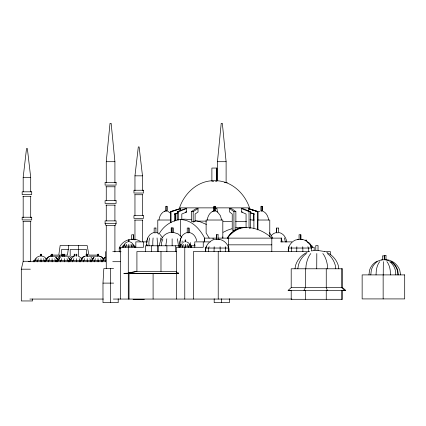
<?xml version="1.0" encoding="UTF-8"?>
<svg xmlns="http://www.w3.org/2000/svg" width="426" height="426" viewBox="0 0 426 426"><rect width="100%" height="100%" fill="white"/><g stroke="black" fill="none" stroke-linecap="round" stroke-linejoin="round"><path stroke-width="0.64" d="M40.928 255.957L40.928 254.221M52.025 254.221L52.02 255.957M62.739 255.957L62.734 254.221M64.241 255.957L64.241 254.221M74.539 255.957L74.539 254.221M76.456 255.957L76.451 254.221M86.446 255.957L86.446 254.221M87.144 255.957L87.138 254.221M97.969 255.957L97.969 254.221M98.241 255.957L98.236 254.221M128.285 299.057L128.285 273.455L178.558 273.455L178.558 273.141L176.423 273.141L177.988 272.826M128.285 247.277L128.285 273.141L123.934 273.481L178.558 273.455M128.753 241.712L128.748 240.072M185.401 241.712L185.395 240.072M306.07 241.169L306.06 240.072M383.235 274.898L383.331 261.644M110.425 268.572L110.403 302.673M316.726 268.785L316.811 253.545M190.507 242.586L190.438 245.781M376.025 274.898L376.328 270.254A14.761 7.54 -90 0 1 379.779 261.644M370.796 274.898L371.312 270.254A14.761 12.876 -90 0 1 377.207 261.644M118.204 298.764L118.204 302.673L102.986 302.673L102.986 283.114L103.832 268.572L113.577 268.572M165.805 245.781L166.811 238.805M368.948 274.898L369.539 270.254A14.761 14.761 0 0 1 376.296 261.649L381.558 259.812M305.793 268.785L306.118 265.132A21.289 10.799 -90 0 1 310.799 253.545M106.26 182.818L106.26 161.704L110.02 123.327L111.154 123.327L114.913 161.704L114.913 182.818M217.457 180.837L217.457 161.704L221.216 123.327L222.351 123.327L226.11 161.704L226.11 182.818M153.088 237.964L152.843 240.983A12.7 3.445 -90 0 0 152.881 245.781M161.161 245.781L161.71 242.133L162.913 238.805M194.256 245.781L194.426 244.194M214.177 246.707L214.022 251.558M296.853 246.707L296.704 251.558M23.18 191.732L23.18 177.402L26.529 148.472L27.355 148.472L30.704 177.402L30.704 191.732M134.962 190.821L134.962 175.837L138.312 146.906L139.137 146.906L142.486 175.837L142.486 190.821M159.452 245.781C159.745 239.609 164.047 233.097 170.56 232.431M68.815 245.482L67.436 255.089L59.315 255.089L59.315 257.432M158.962 220.024C159.34 216.248 161.465 212.249 165.251 210.998L164.393 211.333M207.276 220.024C207.659 216.248 209.784 212.249 213.57 210.998L212.707 211.333M297.833 268.785L298.392 265.132A21.289 18.526 90 0 1 306.422 253.545M294.989 268.785L295.633 265.132A21.289 21.289 0 0 1 304.862 253.545L307.093 252.373M126.117 246.095L126.597 244.279M182.765 246.095L183.244 244.279M147.029 240.408L146.901 240.983A12.7 12.226 -90 0 0 146.778 242.048M32.584 298.972L32.584 300.958L21.3 300.958L21.3 269.184L23.18 261.282L23.18 221.669M37.717 260.595L38.297 258.673M48.809 260.595L49.389 258.673M61.03 260.595L61.61 258.673M73.251 260.595L73.831 258.673M83.938 260.595L84.513 258.673M94.758 260.595L95.333 258.673M149.67 237.964L149.02 240.983A12.7 9.095 -90 0 0 149.116 245.781M209.091 246.707L208.692 248.038L208.692 251.558M291.773 246.707L291.373 248.038L291.373 251.558M147.247 239.433L147.774 237.964M180.954 237.964L180.081 240.983A12.7 12.311 -90 0 0 180.15 245.781A12.7 12.226 -90 0 1 180.081 240.983C180.544 237.181 183.169 233.4 187.057 232.543M124.11 246.095L124.951 244.279M180.757 246.095L181.598 244.279M206.28 246.707L205.737 248.038L205.737 251.558M288.956 246.707L288.418 248.038L288.418 251.558M205.662 251.558C204.959 247.98 206.887 244.662 209.363 242.25M288.338 251.558C287.635 247.98 289.568 244.662 292.039 242.25M35.273 260.595L36.295 258.673M46.365 260.595L47.387 258.673M58.586 260.595L59.608 258.673M70.807 260.595L71.829 258.673M81.494 260.595L82.511 258.673M92.314 260.595L93.337 258.673M103.396 260.595L104.418 258.673M116.08 223.634L115.26 225.423L105.92 225.423L105.094 223.634L105.094 220.865L116.08 220.865L116.08 223.634L105.094 223.634M119.232 251.558L119.232 248.038C122.379 239.918 133.088 236.643 140.303 241.34M158.871 234.321C164.83 223.229 176.902 217.564 189.293 219.582L191.301 219.8M57.728 259.269L58.106 258.673M124.323 244.279L123.348 246.095L123.354 247.277M180.97 244.279L179.99 246.095L180.001 247.277M227.34 238.123C231.334 231.877 238.123 226.643 245.898 227.473C238.342 227.527 231.776 232.335 227.34 238.123C231.563 230.983 239.652 225.908 248.113 227.676M46.439 258.673L48.01 257.192L50.039 256.26M58.25 259.913L57.409 258.673L58.916 257.192M69.145 258.673L71.307 256.814L73.868 255.973M92.847 258.673L93.858 257.629M103.577 258.673L105.227 257.192M124.727 243.763L126.101 242.522L127.662 241.83M271.431 235.328L273.678 233.491L276.277 232.527M81.536 258.124L83.208 256.814L85.109 256.079M104.066 258.124L105.147 257.192M288.114 290.351L291.198 287.678L342.616 287.678L345.704 290.351L342.616 290.404L342.616 299.292L291.198 299.292L291.198 290.404L288.114 290.351L345.704 290.351M60.417 257.192L58.005 259.913L57.664 261.846M94.141 257.192L91.728 259.913L91.388 261.846M210.359 241.409L212.531 240.131M293.035 241.409L295.207 240.131L298.594 239.295L297.561 239.412M191.317 211.605L196.093 208.66L198.026 208.628L198.026 212.031L195.113 214.022L195.113 221.605L193.196 221.93L191.317 221.312L191.317 211.605L193.196 211.605L198.026 208.628M258.832 211.791L259.668 211.333M233.927 230.541L235.876 229.736L235.876 211.605L231.675 208.681L229.635 208.618L229.635 212.026L232.229 214.022L232.229 230.061L233.927 230.541L233.927 211.605L229.635 208.618M49.405 256.505L47.637 257.629L46.184 259.269L45.438 260.595L45.444 261.846M73.842 256.505L72.079 257.629L70.625 259.269L69.875 260.595L69.885 261.846M183.249 242.229L184.309 241.83M177.472 219.944L177.472 211.605L185.331 208.618L186.647 208.586L186.647 211.988L181.811 214.022L181.811 219.438M231.909 228.693L227.479 230.21L223.144 232.303M85.163 256.26L83.32 257.192L81.749 258.673L80.562 260.595L80.567 261.846M177.472 211.605L178.696 211.605L186.647 208.586M175.235 220.625L175.235 214.022L177.653 213.144M175.235 214.022L177.658 213.367M177.839 212.808L174.399 214.022L178.132 212.824M171.63 211.605L178.867 209.235M170.688 222.75L170.688 211.605L180.134 208.596L180.395 210.891M170.688 211.605L180.395 208.623M153.877 232.543C149.957 233.395 147.423 237.202 146.848 240.983A12.7 12.311 -90 0 0 146.975 245.781M119.818 251.931L121.064 251.558L112.757 251.558M49.853 256.26L50.502 256.079M177.264 273.481L178.558 273.141M213.682 239.7L215.918 239.295M166.002 210.934L166.774 210.934M214.315 210.934L215.087 210.934M261.282 210.934L262.054 210.934M381.334 260.073L382.585 259.796M248.401 210.918L248.401 208.649L248.715 208.591L258.05 211.605L258.05 220.024M128.285 272.874L136.916 271.415L176.598 271.415M40.257 255.973C37.61 256.255 35.411 258.231 34.341 260.595L34.352 261.846M311.891 250.855L314.388 250.536M235.615 227.777L239.274 227.473L241.59 227.718M305.783 240.115L306.337 240.094L306.369 241.18M215.402 208.644L217.036 208.596L217.319 212.462M185.331 212.02L186.647 211.988M243.869 227.5L246.505 227.718L243.869 227.5L245.898 227.473M123.934 273.481L128.285 273.455M214.528 210.822L215.013 210.934M106.26 161.704L114.913 161.704M217.457 161.704L226.11 161.704M134.962 175.837L142.486 175.837M23.18 177.402L30.704 177.402M213.74 181.247L211.887 181.247L211.887 168.057L216.829 168.057L216.829 180.587M215.567 181.247L216.77 181.247L216.77 168.057M224.459 182.333L227.276 182.333M105.92 186.774L115.26 186.774M134.664 194.73L142.785 194.73M22.882 196.295L31.002 196.295M105.92 205.135L115.26 205.135M213.953 206.381L213.953 211.131L213.932 206.381L215.71 206.381L215.689 211.131M262.656 206.381L262.656 211.131L262.682 206.381L260.898 206.381L260.898 211.131M214.092 207.872L179.532 207.872C184.426 193.047 198.255 180.171 214.539 180.736C230.823 180.171 244.646 193.047 249.545 207.872L215.391 207.872M216.184 211.605L217.319 211.605M233.927 211.605L235.876 211.605M246.068 227.756L246.068 214.022L241.483 211.994L241.483 208.596L249.029 211.605L250.376 211.605L250.376 228.23M257.442 211.605L258.05 211.605M254.247 214.022L253.774 214.022L253.774 219.715M170.938 220.024L157.785 220.024L157.785 232.953M253.071 220.024L254.301 220.024M134.664 220.104L142.785 220.104M206.338 221.115L196.647 221.115L194.927 220.311M223.171 221.467L231.659 221.467M235.653 221.467L246.436 221.467M22.882 221.669L31.002 221.669M173.009 227.889L173.009 232.639L171.252 232.639L171.252 227.889L173.031 227.889L173.031 232.639M218.08 239.497L216.323 239.497L216.323 234.753L218.107 234.753M131.682 239.529L133.439 239.529L133.46 234.785L131.682 234.785L131.703 239.529M216.701 238.123L204.645 238.123C199.895 228.959 191.684 219.832 180.624 219.582L180.651 235.897M217.611 238.123L281.192 238.123L281.192 241.877M219.678 239.412L218.623 239.295C224.497 239.742 229.758 245.626 228.879 251.558M301.294 239.295L303.536 239.7L305.804 240.701M147.423 241.877L135.835 241.877L135.835 247.277M210.524 241.877L194.799 241.877L194.799 247.277M280.691 241.877L292.737 241.877M228.671 244.838L271.809 244.838M180.448 245.781L145.436 245.781L145.436 251.558M190.044 245.781L195.092 245.781M310.426 246.095L312.354 246.095L312.354 247.277M310.921 247.277L314.175 247.277L314.175 250.595M119.232 248.038L121.064 248.038M205.662 248.038L228.879 248.038M288.338 248.038L311.56 248.038L311.017 246.707M68.416 249.53L61.541 249.53L61.541 255.605M315.778 250.632L318.009 250.632L318.041 245.605L315.778 245.605L315.804 250.632M176.598 251.558L136.916 251.558L136.916 271.415L128.285 273.141L129.85 273.119M309.793 251.558L193.404 251.558L193.404 299.057M324.394 251.558L330.363 251.558L330.363 254.86M384.311 255.85L382.532 255.85L382.532 259.807L384.289 259.807M87.106 256.212L97.74 256.212L97.74 255.089L88.917 255.089L87.154 245.482L60.162 245.482L58.783 255.089L50.662 255.089L50.662 256.212L70.194 256.212L70.194 249.53L86.441 249.53L86.441 254.391M105.84 260.595L33.271 260.595L33.271 261.846M23.18 261.282L30.704 261.282L30.704 221.669M28.547 261.702L105.499 261.702L105.499 251.558M112.757 261.702L120.68 261.702M21.3 269.184L30.347 269.184M102.986 283.114L113.651 283.114M29.868 299.057L103.422 299.057M113.364 299.057L291.879 299.057M133.082 299.393L144.366 299.393M241.483 208.596L242.841 208.596L250.376 211.605M241.483 211.994L242.389 211.999M318.169 250.52L324.372 251.473M86.829 255.973L86.159 255.978L86.095 254.269L87.468 254.242L87.532 255.973L86.861 255.978L86.766 254.242M289.147 290.351L291.528 290.394M176.705 273.082L176.423 273.077L176.423 247.277L203.25 247.277L203.25 241.877M385.125 259.466L388.917 260.073L392.463 261.553A16.247 16.247 0 0 1 399.758 270.196L400.626 274.898M301.304 239.295L302.353 239.412M250.009 219.736L253.23 220.125M41.594 255.973L44.155 256.814L46.317 258.673M173.67 232.431L178.137 233.927L181.811 237.325M250.536 227.777C258.502 228.884 265.92 232.692 271.809 238.123L271.809 251.558M385.28 259.812L388.874 260.813M261.591 210.822L261.979 210.934M166.305 210.822L166.699 210.934M196.647 220.87L200.06 221.754L206.37 224.427M99.567 256.079L102.059 257.192L103.63 258.673L102.464 260.595L102.474 261.846M99.29 256.079L101.782 257.192L103.795 259.269M278.998 232.527C283.412 233.379 286.331 237.74 286.687 242.032M193.862 221.243L195.113 221.605M189.645 232.543C193.564 233.395 196.104 237.202 196.679 240.983M156.47 232.543L158.935 233.539M307.157 241.83L308.722 242.522L310.096 243.763M186.492 241.83L188.052 242.522L189.432 243.763M129.845 241.83L131.41 242.522L132.784 243.763M249.029 227.803L249.929 228.091L249.029 227.819L249.029 211.605M249.295 208.825L257.916 211.605M249.54 209.06L256.835 211.413M248.401 208.649L257.57 211.605L257.57 229.875M250.536 212.696L254.386 214.022M250.142 212.723L253.901 214.022L253.901 228.373M79.076 256.505L81.851 258.673M326.726 252.373L328.957 253.545A21.289 21.289 0 0 1 338.185 265.132L338.83 268.785M263.183 211.333C266.458 212.92 268.242 216.536 268.609 220.024M167.903 211.333L170.262 213.048M90.962 257.192L92.533 258.673M68.059 257.192L70.471 259.913M55.838 257.192L57.409 258.673M55.652 257.192L58.064 259.913M306.864 241.409L309.622 244.279M217.84 212.366L220.396 215.652L221.642 220.024M160.048 234.369L162.386 237.511M102.671 258.673L103.06 259.269M91.851 258.673L92.24 259.269M81.169 258.673L81.552 259.269M68.948 258.673L69.986 260.595M56.727 258.673L57.766 260.595M45.635 258.673L46.019 259.269M310.495 244.279L311.475 246.095M189.831 244.279L190.805 246.095M133.184 244.279L134.163 246.095M209.219 238.123L206.136 233.038L206.104 220.024L222.814 220.024L222.814 238.123L222.782 236.899M269.509 232.697L272.741 238.123M309.936 244.279L310.788 246.095M189.266 244.279L190.124 246.095L190.124 247.277M132.624 244.279L133.476 246.095M310.943 246.707L311.481 248.038L311.56 250.973M228.261 246.707L228.799 248.038L228.799 251.558M100.728 258.673L101.335 260.595M89.907 258.673L90.514 260.595M79.22 258.673L79.832 260.595M67.004 258.673L67.612 260.595M54.784 258.673L55.391 260.595M43.686 258.673L44.363 261.846M284.419 237.873L285.404 242.032M187.669 244.279L188.17 247.277M131.027 244.279L131.528 246.095M307.923 246.707L308.312 248.038L308.312 251.558M225.242 246.707L225.631 248.038L225.631 251.558M160.538 237.964L161.076 240.408M177.45 238.805L178.467 245.781M281.485 237.873L282.044 242.032M335.8 268.785L335.246 265.132A21.289 18.35 -90 0 0 327.29 253.545M302.764 246.707L302.902 251.558M220.088 246.707L220.226 251.558M398.432 274.898L397.692 270.196A16.247 13.946 90 0 0 391.425 261.553M157.066 237.964L157.29 240.983A12.7 3.131 -90 0 1 157.258 245.781M327.711 268.785L327.397 265.132A21.289 10.49 90 0 0 322.844 253.545M397.895 274.898L397.304 270.254A14.761 14.761 0 0 0 390.541 261.649M395.86 274.898L395.355 270.254A14.761 12.689 -90 0 0 389.545 261.644M98.289 254.242L98.353 255.973M52.158 254.242L52.222 255.973M51.674 254.269L51.738 255.978M390.498 274.898L390.211 270.254A14.761 7.215 -90 0 0 386.904 261.644M98.044 258.673L98.076 261.846M87.224 258.673L87.255 261.846M76.536 258.673L76.573 261.846M64.315 258.673L64.353 261.846M52.1 258.673L52.132 261.846M41.002 258.673L41.024 260.595M185.464 244.279L185.491 247.277M128.817 244.279L128.849 247.277M204.672 241.877L204.645 238.123L204.645 241.877M172.136 238.805L172.136 245.781M384.289 255.85L384.311 259.807M383.15 274.898L383.15 298.919M342.616 287.678L342.616 268.785L291.198 268.785L291.198 287.678M341.695 268.785L341.695 287.678L344.671 290.351L341.695 290.404L341.695 299.292M326.252 268.785L326.252 287.678L327.376 290.351L326.252 290.404L326.252 299.292M311.56 246.095L311.56 247.277M305.341 268.785L305.341 287.678L303.951 290.351L305.341 290.404L305.341 299.292M300.836 239.497L300.836 234.753L299.057 234.753L299.079 239.497L300.815 239.497L300.815 234.753M276.612 228.038L276.612 232.788M269.78 236.829L269.78 220.024L257.943 220.024L257.943 229.779M261.788 206.189L261.788 210.934M229.401 298.764L229.401 302.673L214.182 302.673L214.182 298.764M228.586 238.123L228.586 251.558M221.595 298.764L221.595 302.673M218.224 251.558L218.224 299.057M218.08 234.753L218.107 239.497M216.344 234.753L216.344 239.497M214.821 206.189L214.821 210.934M213.096 238.123L213.096 239.998M193.196 211.605L193.196 221.93M191.689 247.277L191.689 246.095L179.112 246.095L179.112 247.277M190.891 246.095L190.891 247.277M189.006 232.788L189.006 228.038L187.227 228.038L187.227 232.788L188.984 232.788L188.984 228.038M188.622 246.095L188.622 247.277M184.772 247.277L184.772 299.057M182.333 246.095L182.333 247.277M180.134 208.596L180.134 210.865M179.058 245.781L178.979 247.064M178.696 211.605L178.696 220.093M176.423 273.455L176.423 299.057M175.853 214.022L175.853 220.514M175.656 245.781L175.656 251.558M174.735 214.022L174.735 221.206M171.273 227.889L171.273 232.639M171.023 211.605L171.023 222.638M167.397 211.131L167.375 206.381L165.613 206.381L165.639 211.131M166.88 245.781L166.88 251.558M166.507 206.189L166.507 210.934M160.985 251.558L160.985 271.415M158.248 245.781L158.248 251.558M157.498 245.781L157.498 251.558M153.099 273.444L153.099 299.057M151.4 245.781L151.4 251.558M143.487 241.877L143.487 247.277L120.638 247.277L120.638 299.057M142.486 194.73L142.486 215.551M142.486 220.104L142.486 241.893M134.962 194.73L134.962 215.551M134.962 220.104L134.962 239.913M135.042 247.277L135.042 246.095L122.464 246.095L122.464 247.277M134.249 246.095L134.249 247.277M133.439 234.785L133.439 239.529M131.98 246.095L131.98 247.277M129.03 273.444L129.03 299.057M126.085 273.141L126.085 273.455M125.691 246.095L125.691 247.277M114.913 186.774L114.913 200.545M114.913 205.135L114.913 220.844M114.913 225.423L114.913 251.974M106.26 186.774L106.26 200.545M106.26 205.135L106.26 220.844M106.26 225.423L106.26 268.572M105.318 260.595L105.318 261.846M101.388 260.595L101.388 261.846M94.231 260.595L94.231 261.846M90.307 260.595L90.307 261.846M83.411 260.595L83.411 261.846M79.486 260.595L79.486 261.846M78.315 245.482L78.315 256.574M72.729 260.595L72.729 261.846M68.804 260.595L68.804 261.846M68.165 260.595L68.165 261.846M60.508 260.595L60.508 261.846M56.583 260.595L56.583 261.846M55.944 260.595L55.944 261.846M48.287 260.595L48.287 261.846M41.04 260.595L41.04 261.846M37.195 260.595L37.195 261.846M30.704 196.295L30.704 217.766M23.18 196.295L23.18 217.766M147.029 245.781A12.7 12.226 -90 0 1 146.794 244.194M182.088 243.661A12.7 9.095 -90 0 1 182.2 240.983M129.025 240.094L128.471 240.115L128.524 241.734L129.073 241.728L129.025 240.094M185.672 240.094L185.118 240.115L185.166 241.734L185.72 241.728L185.672 240.094M41.253 254.242L40.582 254.269L40.64 255.978L41.317 255.973L41.253 254.242M52.345 254.242L51.487 254.269L51.546 255.978L52.409 255.973L52.345 254.242M63.064 254.242L62.393 254.269L62.452 255.978L63.128 255.973L63.064 254.242M64.566 254.242L63.895 254.269L63.953 255.978L64.63 255.973L64.566 254.242M74.864 254.242L74.193 254.269L74.252 255.978L74.923 255.973L74.864 254.242M76.786 254.242L76.116 254.269L76.174 255.978L76.845 255.973L76.786 254.242M98.566 254.242L97.618 254.269L97.682 255.978L98.63 255.973L98.566 254.242M116.08 182.333L105.094 182.333L105.094 185.102L116.08 185.102L116.08 182.333M143.498 190.246L133.945 190.246L133.945 193.037L143.498 193.037L143.498 190.246M31.721 191.806L22.163 191.806L22.163 194.602L31.721 194.602L31.721 191.806M116.08 200.651L105.094 200.651L105.094 203.42L116.08 203.42L116.08 200.651M143.498 215.673L133.945 215.673L133.945 218.362L143.498 218.362L143.498 215.673M31.721 217.233L22.163 217.233L22.163 219.928L31.721 219.928L31.721 217.233M155.948 228.038L154.164 228.038L154.164 232.788L155.927 232.788L155.927 228.038M278.37 228.038L276.591 228.038L276.591 232.788L278.348 232.788L278.348 228.038M386.02 255.685L384.241 255.685L384.241 259.642L385.999 259.642L385.999 255.685M404.7 274.898L362.143 274.898L362.143 298.919L404.7 298.919L404.7 274.898"/></g></svg>
